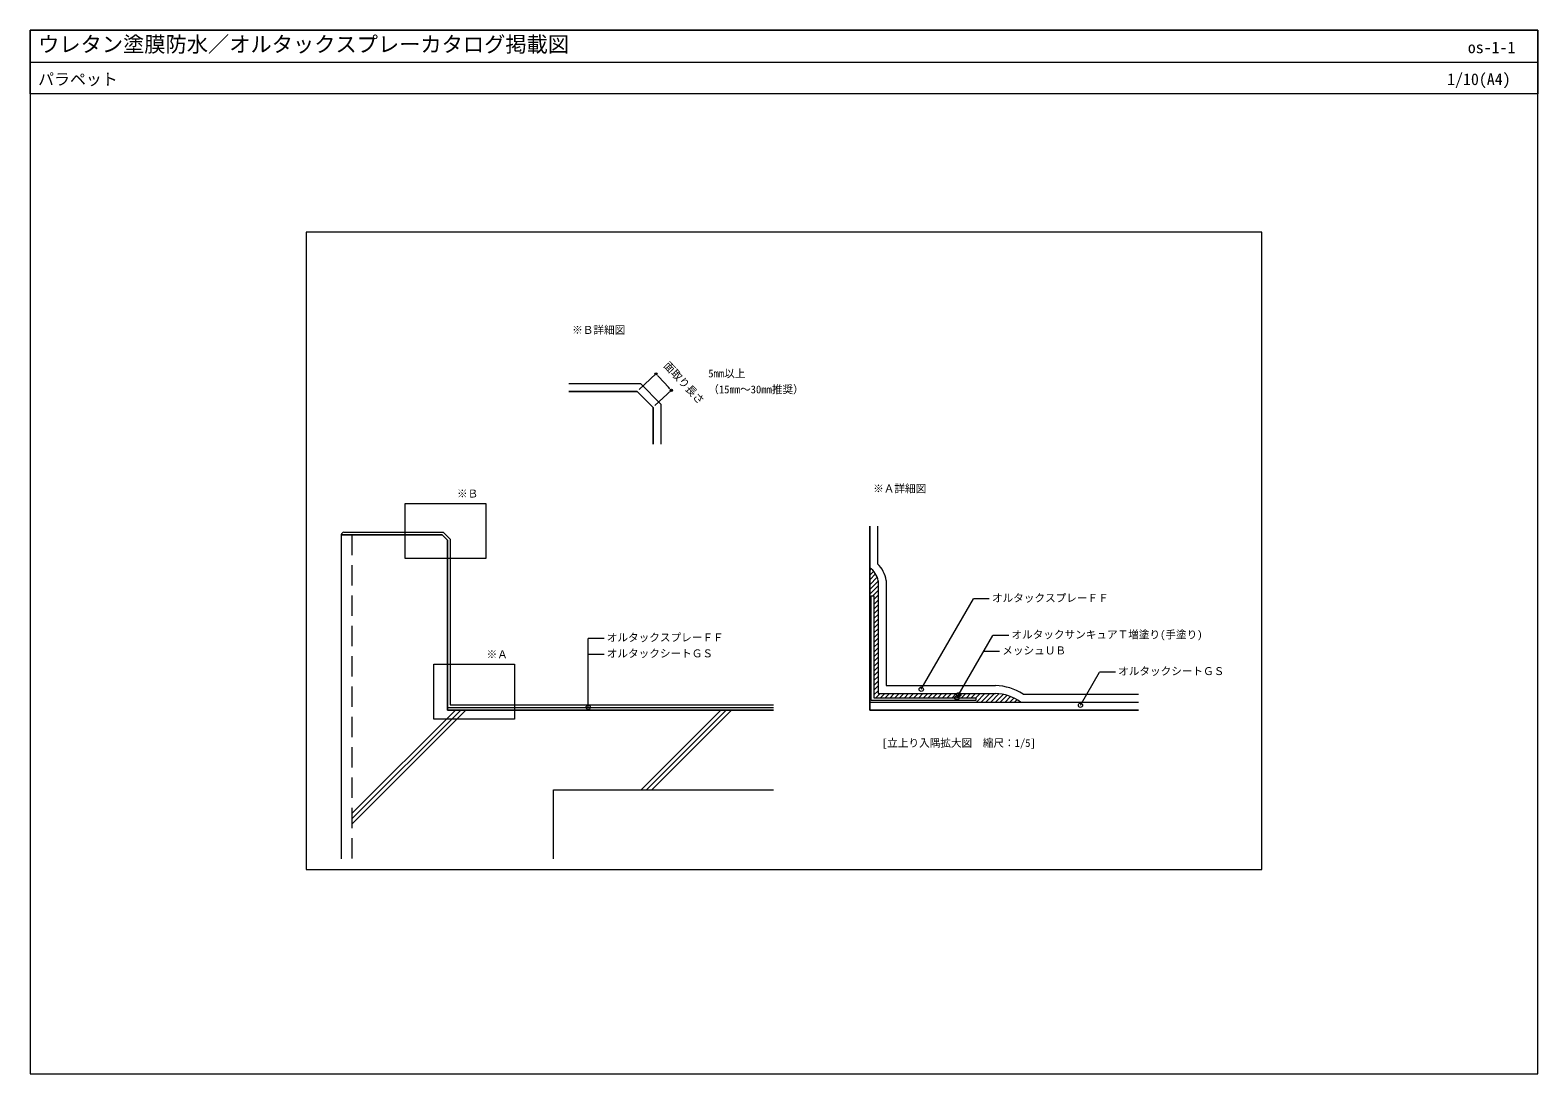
# Model space of a CAD drawing. Units: millimetres, scale not verified, with parts at other scales. Extents: x -1420 to 1420, y -983 to 983.
import ezdxf
from ezdxf.enums import TextEntityAlignment as Align

# ---------------------------------------------------------------- set-up
doc = ezdxf.new("R2010")
doc.units = ezdxf.units.MM
doc.header["$LTSCALE"] = 3
doc.linetypes.add('USER3', pattern=[19.05, 12.7, -6.35])
for name, color, linetype, lineweight in [('0-0_0', 7, 'Continuous', 9), ('0-1_WAKU', 7, 'Continuous', 18), ('0-4_KUTAI', 3, 'Continuous', 18), ('0-5_BOUSUI', 1, 'Continuous', 18), ('0-6_HATCH', 9, 'Continuous', 18), ('0-9_MOJI', 7, 'Continuous', 18), ('0-B_sunpo', 7, 'Continuous', 18)]:
    doc.layers.add(name, color=color, linetype=linetype, lineweight=lineweight)
doc.styles.add('ＭＳ ゴシック', font='')
doc.styles.get('ＭＳ ゴシック').set_extended_font_data('MS Gothic')

# ---------------------------------------------------------------- blocks, each defined once
blk = doc.blocks.new('_Dot')
at = {"layer": '0-0_0'}
for p, q in [((-0.5, 0), (-1, 0)), ((0.25, 0), (-0.25, 0))]:
    blk.add_line(p, q, dxfattribs=at)
blk.add_circle((0, 0), 0.25, dxfattribs=at)

msp = doc.modelspace()

# ---------------------------------------------------------------- linework, layer by layer
at = {"layer": '0-0_0', "lineweight": 18}
msp.add_line((-1420.081, 922.659), (1419.919, 922.659), dxfattribs=at)
msp.add_lwpolyline([(-900.081, -597.703), (899.919, -597.703), (899.919, 602.297), (-900.081, 602.297)], close=True, dxfattribs=at)
at = {"layer": '0-1_WAKU'}
for points in [[(-1420.081, -982.703), (1419.919, -982.703), (1419.919, 982.659), (-1420.081, 982.659)], [(1419.919, 862.659), (-1420.081, 862.659), (-1420.081, 982.659), (1419.919, 982.659)]]:
    msp.add_lwpolyline(points, close=True, dxfattribs=at)
at = {"layer": '0-4_KUTAI', "linetype": 'USER3'}
msp.add_line((-814.116, 32.297), (-814.116, -577.703), dxfattribs=at)
at = {"layer": '0-4_KUTAI'}
for points in [[(-246.821, 203.143), (-246.821, 272.297), (-276.821, 302.297), (-405.661, 302.297)], [(-20.081, -297.703), (-634.116, -297.703), (-634.116, 22.297), (-644.116, 32.297), (-834.116, 32.297), (-834.116, -577.703)], [(667.553, -297.703), (161.291, -297.703), (161.291, 48.462)], [(-434.116, -577.703), (-434.116, -447.703), (-20.081, -447.703)]]:
    msp.add_lwpolyline(points, dxfattribs=at)
at = {"layer": '0-5_BOUSUI'}
for p, q in [((176.291, 48.462), (176.291, -22.245)), ((161.291, -34.76), (164.356, -31.694)), ((161.291, -43.74), (168.858, -36.173)), ((161.291, -52.72), (172.587, -41.425)), ((161.291, -61.7), (175.468, -47.523)), ((161.291, -70.681), (177.291, -54.681)), ((161.291, -79.661), (177.291, -63.661)), ((167.22, -82.712), (177.291, -72.641)), ((169.291, -89.621), (177.291, -81.621)), ((169.291, -98.602), (177.291, -90.602)), ((169.291, -107.582), (177.291, -99.582)), ((169.291, -116.562), (177.291, -108.562)), ((169.291, -125.542), (177.291, -117.542)), ((169.291, -134.523), (177.291, -126.523)), ((169.291, -143.503), (177.291, -135.503)), ((169.291, -152.483), (177.291, -144.483)), ((169.291, -161.463), (177.291, -153.463)), ((169.291, -170.444), (177.291, -162.444)), ((169.291, -179.424), (177.291, -171.424)), ((169.291, -188.404), (177.291, -180.404)), ((169.291, -197.384), (177.291, -189.384)), ((169.291, -206.365), (177.291, -198.365)), ((169.291, -215.345), (177.291, -207.345)), ((169.291, -224.325), (177.291, -216.325)), ((169.291, -233.305), (177.291, -225.305)), ((169.291, -242.286), (177.291, -234.286)), ((169.291, -251.266), (177.291, -243.266)), ((169.291, -260.246), (177.291, -252.246)), ((161.291, -282.703), (667.553, -282.703)), ((169.291, -269.226), (177.291, -261.226)), ((172.795, -274.703), (180.795, -266.703)), ((181.775, -274.703), (189.775, -266.703)), ((190.755, -274.703), (198.755, -266.703)), ((199.736, -274.703), (207.736, -266.703)), ((208.716, -274.703), (216.716, -266.703)), ((217.696, -274.703), (225.696, -266.703)), ((226.676, -274.703), (234.676, -266.703)), ((235.657, -274.703), (243.657, -266.703)), ((244.637, -274.703), (252.637, -266.703)), ((253.617, -274.703), (261.617, -266.703)), ((262.597, -274.703), (270.597, -266.703)), ((271.578, -274.703), (279.578, -266.703)), ((280.558, -274.703), (288.558, -266.703)), ((289.538, -274.703), (297.538, -266.703)), ((298.518, -274.703), (306.518, -266.703)), ((307.499, -274.703), (315.499, -266.703)), ((316.479, -274.703), (324.479, -266.703)), ((325.459, -274.703), (333.459, -266.703)), ((334.44, -274.703), (342.44, -266.703)), ((343.42, -274.703), (351.42, -266.703)), ((352.4, -274.703), (360.4, -266.703)), ((361.291, -274.792), (369.38, -266.703)), ((362.361, -282.703), (378.361, -266.703)), ((371.341, -282.703), (387.341, -266.703)), ((380.321, -282.703), (396.321, -266.703)), ((389.301, -282.703), (404.885, -267.12)), ((398.282, -282.703), (412.688, -268.297)), ((407.262, -282.703), (419.892, -270.072)), ((416.242, -282.703), (426.589, -272.356)), ((425.222, -282.703), (432.838, -275.087)), ((434.203, -282.703), (438.681, -278.224)), ((443.183, -282.703), (444.147, -281.739)), ((450.165, -267.703), (667.553, -267.703)), ((-634.116, -292.703), (-20.081, -292.703))]:
    msp.add_line(p, q, dxfattribs=at)
for points in [[(-405.661, 317.129), (-270.608, 317.297), (-231.821, 278.51), (-231.821, 203.143)], [(-405.661, 302.297), (-276.821, 302.297), (-246.821, 272.297), (-246.821, 203.143)], [(-834.116, 32.297), (-644.116, 32.297), (-634.116, 22.297), (-634.116, -297.703), (-20.081, -297.703)], [(-829.232, 37.065), (-642.045, 37.297), (-629.116, 24.368), (-629.116, -287.703), (-20.081, -287.703)], [(161.291, 48.462), (161.291, -297.703), (667.553, -297.703)], [(177.291, -54.516), (177.291, -266.703), (398.178, -266.703)], [(192.291, -53.425), (192.291, -251.703), (398.334, -251.703)], [(164.291, -82.726), (169.291, -82.703), (169.291, -274.703), (361.291, -274.703), (361.291, -279.703), (164.291, -279.703), (164.291, -82.703)]]:
    msp.add_lwpolyline(points, dxfattribs=at)
for centre, radius, start, end in [((-828.732, 31.668), 5.42, 95.29334, 173.33492), ((140.238, -60.44), 52.524, 7.67599, 46.65303), ((140.238, -60.44), 37.524, 9.08426, 55.87088), ((396.369, -350.02), 98.337, 56.8345, 88.85489), ((396.369, -350.02), 83.337, 53.87881, 88.75609)]:
    msp.add_arc(centre, radius, start, end, dxfattribs=at)
at = {"layer": '0-6_HATCH'}
for p, q in [((-814.116, -492.703), (-619.116, -297.703)), ((-814.116, -502.703), (-609.116, -297.703)), ((-814.116, -512.703), (-599.116, -297.703)), ((-269.116, -447.703), (-119.116, -297.703)), ((-259.116, -447.703), (-109.116, -297.703)), ((-249.116, -447.703), (-99.116, -297.703))]:
    msp.add_line(p, q, dxfattribs=at)
for points in [[(-561.657, -12.28), (-713.536, -12.28), (-713.536, 91.57), (-561.657, 91.57)], [(-507.55, -315.011), (-659.429, -315.011), (-659.429, -211.162), (-507.55, -211.162)]]:
    msp.add_lwpolyline(points, close=True, dxfattribs=at)
at = {"layer": '0-9_MOJI'}
for p, q in [((258.426, -258.526), (356.662, -88.376)), ((386.662, -88.376), (356.662, -88.376)), ((-338.817, -162.799), (-368.817, -162.799)), ((-368.817, -292.703), (-368.817, -162.799)), ((325.605, -274.703), (393.398, -157.282)), ((423.398, -157.282), (393.398, -157.282)), ((-338.817, -192.799), (-368.817, -192.799)), ((406.078, -187.282), (376.078, -187.282)), ((558.371, -288.575), (594.39, -226.187)), ((624.39, -226.187), (594.39, -226.187))]:
    msp.add_line(p, q, dxfattribs=at)
for centre in [(258.426, -258.526), (325.605, -274.703), (329.048, -268.74), (-368.817, -292.703), (558.371, -288.575)]:
    msp.add_circle(centre, 4, dxfattribs=at)
at = {"layer": '0-B_sunpo'}
for p, q in [((-273.161, 305.704), (-241.192, 335.468)), ((-235.74, 329.613), (-217.752, 310.291)), ((-243.161, 275.704), (-212.3, 304.436))]:
    msp.add_line(p, q, dxfattribs=at)

# ---------------------------------------------------------------- block references
at = {"layer": '0-B_sunpo', "xscale": 8, "yscale": 8}
for p, rotation in [((-241.192, 335.468), 132.9539), ((-212.3, 304.436), 312.9539)]:
    msp.add_blockref('_Dot', p, dxfattribs=dict(at, rotation=rotation))

# ---------------------------------------------------------------- texts
at = {"layer": '0-1_WAKU', "style": 'ＭＳ ゴシック'}
for s, height, p in [('ウレタン塗膜防水／オルタックスプレーカタログ掲載図', 29.33, (-1405.081, 932.659)), ('os-1-1', 21.99, (1287.965, 932.659)), ('パラペット', 21.99, (-1405.081, 872.659)), ('1/10(A4)', 21.99, (1248.98, 872.659))]:
    msp.add_text(s, height=height, dxfattribs=at).set_placement(p, align=Align.BOTTOM_LEFT)
at = {"layer": '0-9_MOJI', "style": 'ＭＳ ゴシック'}
for s, p in [('※Ｂ詳細図', (-399.089, 406.291)), ('5㎜以上', (-142.729, 324.386)), ('（15mm～30mm推奨）', (-142.729, 294.386)), ('※Ｂ', (-616.029, 98.174)), ('※Ａ詳細図', (167.864, 107.624)), ('オルタックスプレーＦＦ', (391.662, -98.376)), ('オルタックスプレーＦＦ', (-333.817, -172.799)), ('オルタックサンキュアＴ増塗り(手塗り)', (428.398, -167.282)), ('※Ａ', (-560.352, -204.558)), ('オルタックシートＧＳ', (-333.817, -202.799)), ('メッシュＵＢ', (411.078, -197.282)), ('オルタックシートＧＳ', (629.39, -236.187)), ('[立上り入隅拡大図\u3000縮尺：1/5]', (184.4, -371.433))]:
    msp.add_text(s, height=14.66, dxfattribs=at).set_placement(p, align=Align.BOTTOM_LEFT)
at = {"layer": '0-B_sunpo', "style": 'ＭＳ ゴシック'}
msp.add_text('面取り長さ', height=14.66, rotation=312.954, dxfattribs=at).set_placement((-231.089, 347.175), align=Align.BOTTOM_LEFT)

doc.saveas('drawing.dxf')
